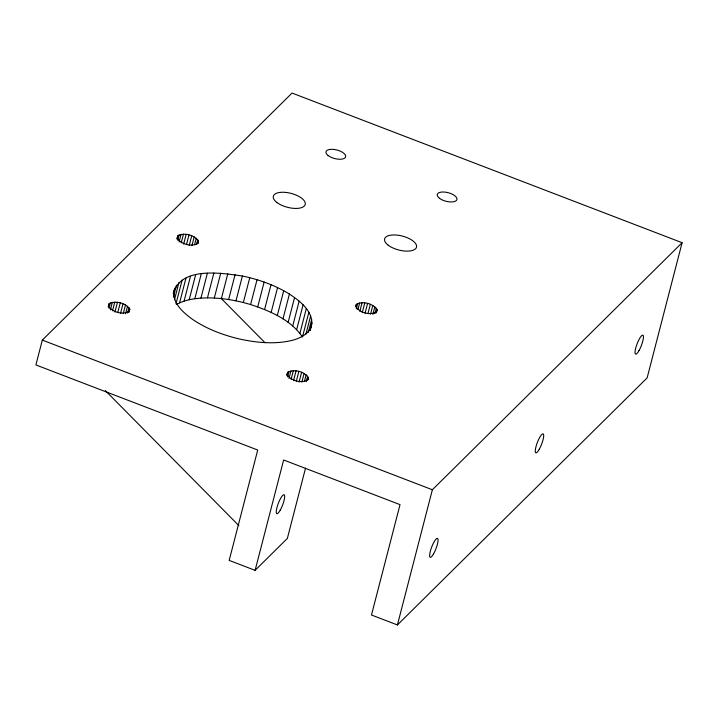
<?xml version="1.0" encoding="UTF-8"?>
<svg xmlns="http://www.w3.org/2000/svg" width="718" height="718" viewBox="0 0 718 718"><rect width="100%" height="100%" fill="white"/><g stroke="black" fill="none" stroke-linecap="round" stroke-linejoin="round"><path stroke-width="1.08" d="M173.837 291.284C172.706 304.073 184.14 313.362 193.51 320.04C207.439 329.239 223.289 335.18 239.48 338.995C256.838 342.755 275.156 344.586 292.585 340.26C301.093 338.007 311.235 332.757 311.908 322.858C311.459 309.629 299.451 300.752 289.408 294.039C275.021 285.199 258.893 279.481 242.406 276.008C221.494 273.1 180.972 266.181 173.28 293.447L174.77 288.124M255.105 570.343L283.646 459.987L400.025 504.637L371.484 615.003L397.413 624.947L647.133 377.901L682.1 242.711L292.046 93.053L42.326 340.099L35.9 364.932L257.717 450.033L229.177 560.399L255.105 570.343L287.353 538.437L305.545 468.109M108.203 306.999L109.037 303.759C115.634 300.277 125.632 302.897 129.796 309.063L129.204 311.495C122.607 314.978 112.609 312.366 108.454 306.2L109.037 303.759M108.992 308.3L110.384 302.897M110.375 309.916L112.331 302.359M112.502 310.813L114.736 302.179M114.925 312.088L117.438 302.368M117.743 312.635L120.256 302.924M120.489 313.506L123.002 303.795M123.245 313.56L125.479 304.926M125.569 313.793L127.526 306.236M127.598 313.048L128.998 307.654M128.953 312.303L129.796 309.063M176.924 239.013L177.759 235.773C184.355 232.291 194.354 234.912 198.518 241.077L197.926 243.51C191.329 247.001 181.331 244.38 177.175 238.214L177.759 235.773M177.714 240.315L179.105 234.912M179.096 241.93L181.053 234.373M181.223 242.837L183.458 234.194M183.646 244.102L186.159 234.391M186.465 244.65L188.978 234.939M173.406 297.055L176.484 285.181M174.474 299.774L178.944 282.497M189.211 245.52L191.724 235.809M175.982 303.858L182.121 280.101M191.966 245.574L194.201 236.94M176.673 304.414L179.572 302.852L185.989 278.019M194.569 244.73L196.247 238.259M196.597 243.985L197.719 239.668M197.953 243.231L198.518 241.077M179.572 302.852L184.086 301.111L190.503 276.277M184.086 301.111L189.193 299.729L195.61 274.895M189.193 299.729L194.829 298.715L201.255 273.881M194.829 298.715L200.941 298.087L207.358 273.262M200.941 298.087L207.457 297.862L213.874 273.028M207.457 297.862L214.296 298.024L220.713 273.19M214.296 298.024L221.386 298.58L227.803 273.746M221.386 298.58L228.638 299.523L235.064 274.689M228.638 299.523L235.989 300.842L242.406 276.008M235.989 300.842L243.339 302.52L249.765 277.686M308.875 312.204L302.449 337.038C290.646 319.555 269.932 310.939 250.609 304.549L257.035 279.715M257.726 306.891L264.143 282.057M264.592 309.521L271.009 284.696M271.144 312.42L277.561 287.586M277.292 315.552L283.718 290.718M282.982 318.873L289.408 294.039M288.151 322.355L294.568 297.521M292.729 325.954L299.146 301.12M296.66 329.625L303.086 304.791M286.805 375.532L287.649 372.292C294.236 368.801 304.244 371.421 308.399 377.587L307.807 380.028C301.21 383.511 291.212 380.89 287.056 374.724L287.649 372.292M287.595 376.824L288.995 371.43M299.918 333.331L306.335 308.507M288.977 378.449L290.934 370.892M291.104 379.346L293.339 370.712M293.536 380.612L296.049 370.901M305.913 334.211L310.661 315.866M308.327 332.38L311.675 319.429M296.354 381.168L298.868 371.448M309.952 330.415L311.908 322.858M310.248 330.442L311.361 326.125M299.092 382.039L301.605 372.319M301.847 382.093L304.082 373.45M304.45 381.249L306.128 374.769M306.2 381.581L307.6 376.178M307.842 379.75L308.399 377.587M355.805 306.46L356.37 304.306C362.958 300.824 372.965 303.436 377.121 309.602L376.528 312.043C369.932 315.525 359.933 312.904 355.778 306.739L356.37 304.306M356.316 308.839L357.717 303.445M357.977 309.386L359.655 302.906M359.826 311.361L362.06 302.727M362.258 312.635L364.771 302.915M365.076 313.183L367.589 303.463M368.092 312.976L370.326 304.333M370.569 314.107L372.804 305.464M372.893 314.34L374.85 306.783M374.922 313.595L376.322 308.193M376.286 312.842L377.121 309.602M397.413 624.947L432.371 489.757L682.1 242.711M243.339 302.52L250.609 304.549M42.326 340.099L432.371 489.757M220.956 298.176L264.951 342.674M105.322 390.565L238.879 525.648M433.645 553.731A10.142 2.298 -69 0 0 437.603 538.437A10.142 2.298 -69 0 0 430.297 551.343A10.142 2.298 -69 0 0 433.645 553.731M539.281 449.226A10.142 2.298 -69 0 0 543.23 433.932A10.142 2.298 -69 0 0 535.933 446.847A10.142 2.298 -69 0 0 539.281 449.226M639.038 350.546A10.142 2.298 -69 0 0 642.987 335.252A10.142 2.298 -69 0 0 635.69 348.158A10.142 2.298 -69 0 0 639.038 350.546M280.253 510.094A10.142 2.298 -69 0 0 284.211 494.801A10.142 2.298 -69 0 0 276.906 507.707A10.142 2.298 -69 0 0 280.253 510.094M388.07 245.098A16.478 7.198 14.5 0 0 415.534 248.787A16.478 7.198 14.5 0 0 398.05 235.226A16.478 7.198 14.5 0 0 388.07 245.098M276.789 202.404A16.478 7.198 14.5 0 0 304.252 206.093A16.478 7.198 14.5 0 0 286.769 192.532A16.478 7.198 14.5 0 0 276.789 202.404M439.425 198.258A10.142 4.425 14.5 0 0 456.325 200.519A10.142 4.425 14.5 0 0 445.564 192.173A10.142 4.425 14.5 0 0 439.425 198.258M328.144 155.555A10.142 4.425 14.5 0 0 345.044 157.825A10.142 4.425 14.5 0 0 334.283 149.479A10.142 4.425 14.5 0 0 328.144 155.555"/></g></svg>
